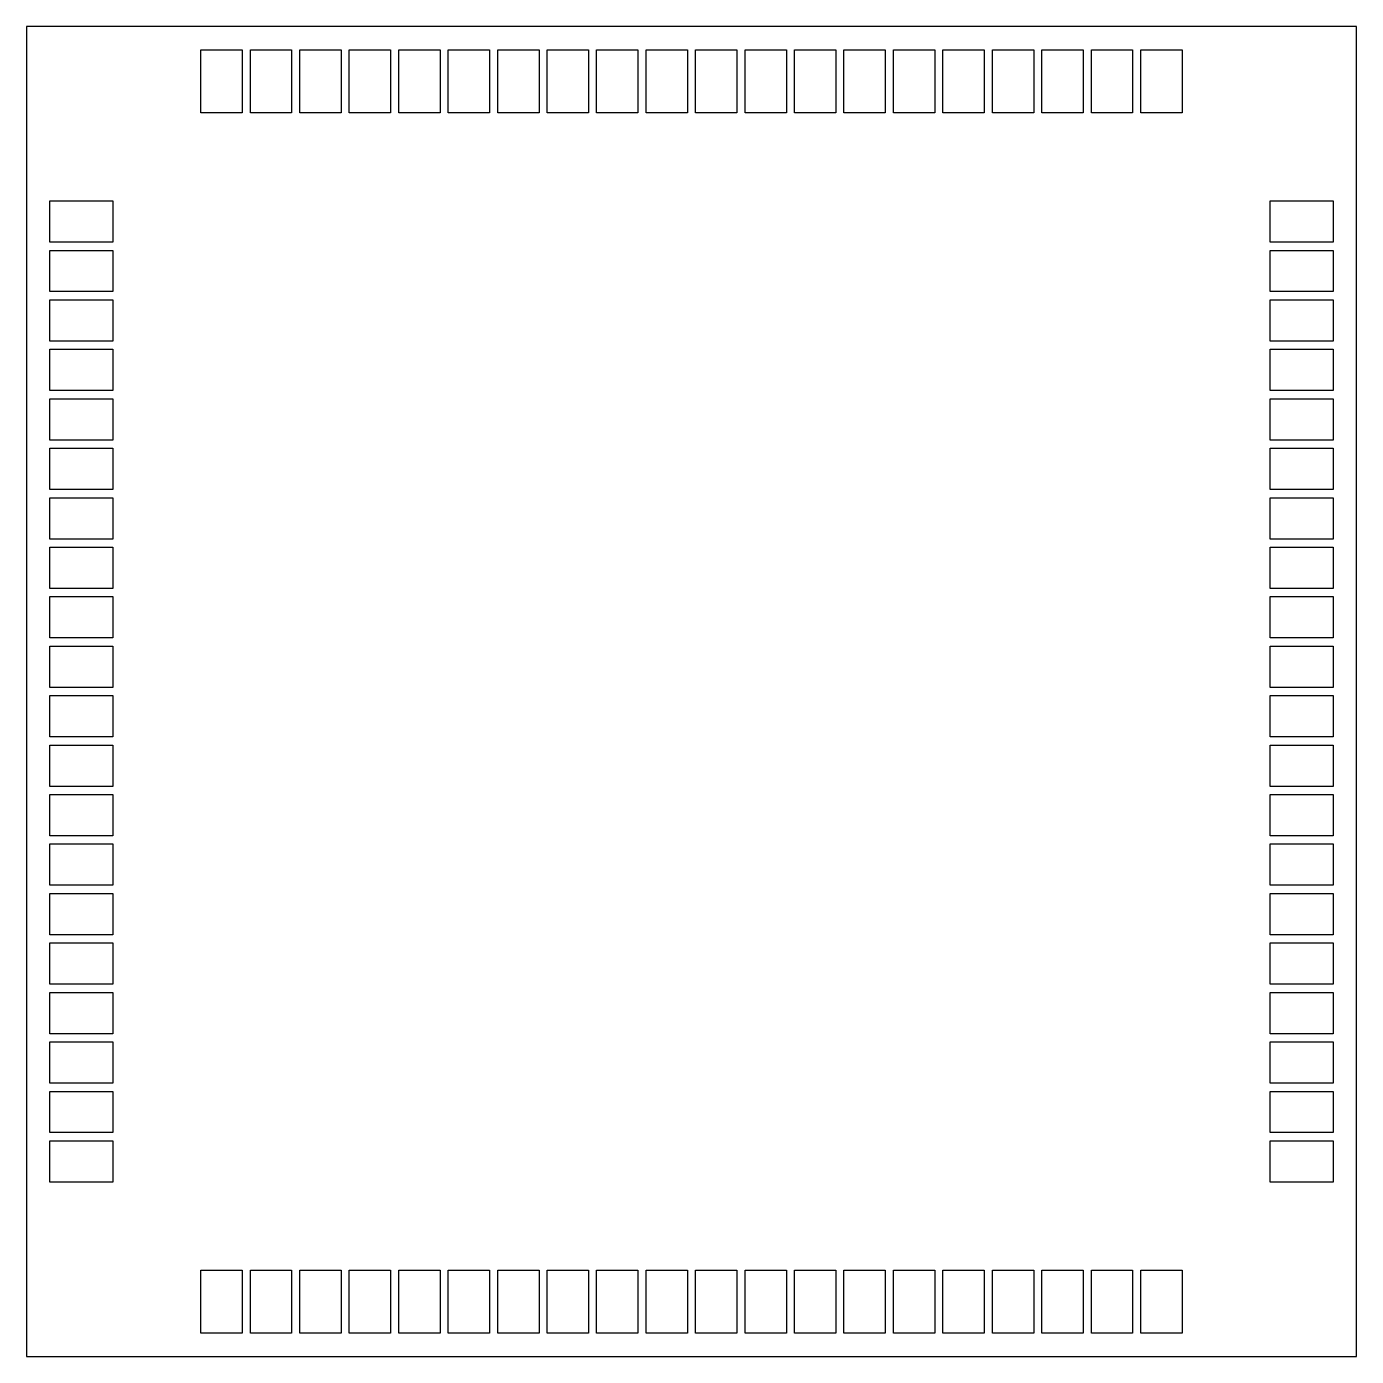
# Model space of a CAD drawing. Extents: x -998 to 998, y -998 to 998.
import ezdxf

# ---------------------------------------------------------------- set-up
doc = ezdxf.new("R2010")
doc.units = 0
doc.layers.add('PACKAGE_GEOMETRY_ASSEMBLY_TOP', color=1, linetype='CONTINUOUS')
doc.layers.add('PIN_TOP', color=2, linetype='CONTINUOUS')

msp = doc.modelspace()

# ---------------------------------------------------------------- linework, layer by layer
at = {"layer": 'PACKAGE_GEOMETRY_ASSEMBLY_TOP'}
msp.add_lwpolyline([(-998.4, -998.4), (998.4, -998.4), (998.4, 998.4), (-998.4, 998.4)], close=True, dxfattribs=at)
at = {"layer": 'PIN_TOP'}
for points in [[(-674.66, 868.74), (-736.66, 868.74), (-736.66, 963.74), (-674.66, 963.74)], [(-600.38, 868.74), (-662.38, 868.74), (-662.38, 963.74), (-600.38, 963.74)], [(-526.1, 868.74), (-588.1, 868.74), (-588.1, 963.74), (-526.1, 963.74)], [(-451.82, 868.74), (-513.82, 868.74), (-513.82, 963.74), (-451.82, 963.74)], [(-377.54, 868.74), (-439.54, 868.74), (-439.54, 963.74), (-377.54, 963.74)], [(-303.26, 868.74), (-365.26, 868.74), (-365.26, 963.74), (-303.26, 963.74)], [(-228.98, 868.74), (-290.98, 868.74), (-290.98, 963.74), (-228.98, 963.74)], [(-154.7, 868.74), (-216.7, 868.74), (-216.7, 963.74), (-154.7, 963.74)], [(-80.42, 868.74), (-142.42, 868.74), (-142.42, 963.74), (-80.42, 963.74)], [(-6.14, 868.74), (-68.14, 868.74), (-68.14, 963.74), (-6.14, 963.74)], [(68.14, 868.74), (6.14, 868.74), (6.14, 963.74), (68.14, 963.74)], [(142.42, 868.74), (80.42, 868.74), (80.42, 963.74), (142.42, 963.74)], [(216.7, 868.74), (154.7, 868.74), (154.7, 963.74), (216.7, 963.74)], [(290.98, 868.74), (228.98, 868.74), (228.98, 963.74), (290.98, 963.74)], [(365.26, 868.74), (303.26, 868.74), (303.26, 963.74), (365.26, 963.74)], [(439.54, 868.74), (377.54, 868.74), (377.54, 963.74), (439.54, 963.74)], [(513.82, 868.74), (451.82, 868.74), (451.82, 963.74), (513.82, 963.74)], [(588.1, 868.74), (526.1, 868.74), (526.1, 963.74), (588.1, 963.74)], [(662.38, 868.74), (600.38, 868.74), (600.38, 963.74), (662.38, 963.74)], [(736.66, 868.74), (674.66, 868.74), (674.66, 963.74), (736.66, 963.74)], [(-963.74, 674.66), (-963.74, 736.66), (-868.74, 736.66), (-868.74, 674.66)], [(868.74, 674.66), (868.74, 736.66), (963.74, 736.66), (963.74, 674.66)], [(-963.74, 600.38), (-963.74, 662.38), (-868.74, 662.38), (-868.74, 600.38)], [(868.74, 600.38), (868.74, 662.38), (963.74, 662.38), (963.74, 600.38)], [(-963.74, 526.1), (-963.74, 588.1), (-868.74, 588.1), (-868.74, 526.1)], [(868.74, 526.1), (868.74, 588.1), (963.74, 588.1), (963.74, 526.1)], [(-963.74, 451.82), (-963.74, 513.82), (-868.74, 513.82), (-868.74, 451.82)], [(868.74, 451.82), (868.74, 513.82), (963.74, 513.82), (963.74, 451.82)], [(-963.74, 377.54), (-963.74, 439.54), (-868.74, 439.54), (-868.74, 377.54)], [(868.74, 377.54), (868.74, 439.54), (963.74, 439.54), (963.74, 377.54)], [(-963.74, 303.26), (-963.74, 365.26), (-868.74, 365.26), (-868.74, 303.26)], [(868.74, 303.26), (868.74, 365.26), (963.74, 365.26), (963.74, 303.26)], [(-963.74, 228.98), (-963.74, 290.98), (-868.74, 290.98), (-868.74, 228.98)], [(868.74, 228.98), (868.74, 290.98), (963.74, 290.98), (963.74, 228.98)], [(-963.74, 154.7), (-963.74, 216.7), (-868.74, 216.7), (-868.74, 154.7)], [(868.74, 154.7), (868.74, 216.7), (963.74, 216.7), (963.74, 154.7)], [(-963.74, 80.42), (-963.74, 142.42), (-868.74, 142.42), (-868.74, 80.42)], [(868.74, 80.42), (868.74, 142.42), (963.74, 142.42), (963.74, 80.42)], [(-963.74, 6.14), (-963.74, 68.14), (-868.74, 68.14), (-868.74, 6.14)], [(868.74, 6.14), (868.74, 68.14), (963.74, 68.14), (963.74, 6.14)], [(-963.74, -68.14), (-963.74, -6.14), (-868.74, -6.14), (-868.74, -68.14)], [(868.74, -68.14), (868.74, -6.14), (963.74, -6.14), (963.74, -68.14)], [(-963.74, -142.42), (-963.74, -80.42), (-868.74, -80.42), (-868.74, -142.42)], [(868.74, -142.42), (868.74, -80.42), (963.74, -80.42), (963.74, -142.42)], [(-963.74, -216.7), (-963.74, -154.7), (-868.74, -154.7), (-868.74, -216.7)], [(868.74, -216.7), (868.74, -154.7), (963.74, -154.7), (963.74, -216.7)], [(-963.74, -290.98), (-963.74, -228.98), (-868.74, -228.98), (-868.74, -290.98)], [(868.74, -290.98), (868.74, -228.98), (963.74, -228.98), (963.74, -290.98)], [(-963.74, -365.26), (-963.74, -303.26), (-868.74, -303.26), (-868.74, -365.26)], [(868.74, -365.26), (868.74, -303.26), (963.74, -303.26), (963.74, -365.26)], [(-963.74, -439.54), (-963.74, -377.54), (-868.74, -377.54), (-868.74, -439.54)], [(868.74, -439.54), (868.74, -377.54), (963.74, -377.54), (963.74, -439.54)], [(-963.74, -513.82), (-963.74, -451.82), (-868.74, -451.82), (-868.74, -513.82)], [(868.74, -513.82), (868.74, -451.82), (963.74, -451.82), (963.74, -513.82)], [(-963.74, -588.1), (-963.74, -526.1), (-868.74, -526.1), (-868.74, -588.1)], [(868.74, -588.1), (868.74, -526.1), (963.74, -526.1), (963.74, -588.1)], [(-963.74, -662.38), (-963.74, -600.38), (-868.74, -600.38), (-868.74, -662.38)], [(868.74, -662.38), (868.74, -600.38), (963.74, -600.38), (963.74, -662.38)], [(-963.74, -736.66), (-963.74, -674.66), (-868.74, -674.66), (-868.74, -736.66)], [(868.74, -736.66), (868.74, -674.66), (963.74, -674.66), (963.74, -736.66)], [(-674.66, -963.74), (-736.66, -963.74), (-736.66, -868.74), (-674.66, -868.74)], [(-600.38, -963.74), (-662.38, -963.74), (-662.38, -868.74), (-600.38, -868.74)], [(-526.1, -963.74), (-588.1, -963.74), (-588.1, -868.74), (-526.1, -868.74)], [(-451.82, -963.74), (-513.82, -963.74), (-513.82, -868.74), (-451.82, -868.74)], [(-377.54, -963.74), (-439.54, -963.74), (-439.54, -868.74), (-377.54, -868.74)], [(-303.26, -963.74), (-365.26, -963.74), (-365.26, -868.74), (-303.26, -868.74)], [(-228.98, -963.74), (-290.98, -963.74), (-290.98, -868.74), (-228.98, -868.74)], [(-154.7, -963.74), (-216.7, -963.74), (-216.7, -868.74), (-154.7, -868.74)], [(-80.42, -963.74), (-142.42, -963.74), (-142.42, -868.74), (-80.42, -868.74)], [(-6.14, -963.74), (-68.14, -963.74), (-68.14, -868.74), (-6.14, -868.74)], [(68.14, -963.74), (6.14, -963.74), (6.14, -868.74), (68.14, -868.74)], [(142.42, -963.74), (80.42, -963.74), (80.42, -868.74), (142.42, -868.74)], [(216.7, -963.74), (154.7, -963.74), (154.7, -868.74), (216.7, -868.74)], [(290.98, -963.74), (228.98, -963.74), (228.98, -868.74), (290.98, -868.74)], [(365.26, -963.74), (303.26, -963.74), (303.26, -868.74), (365.26, -868.74)], [(439.54, -963.74), (377.54, -963.74), (377.54, -868.74), (439.54, -868.74)], [(513.82, -963.74), (451.82, -963.74), (451.82, -868.74), (513.82, -868.74)], [(588.1, -963.74), (526.1, -963.74), (526.1, -868.74), (588.1, -868.74)], [(662.38, -963.74), (600.38, -963.74), (600.38, -868.74), (662.38, -868.74)], [(736.66, -963.74), (674.66, -963.74), (674.66, -868.74), (736.66, -868.74)]]:
    msp.add_lwpolyline(points, close=True, dxfattribs=at)

doc.saveas('drawing.dxf')
